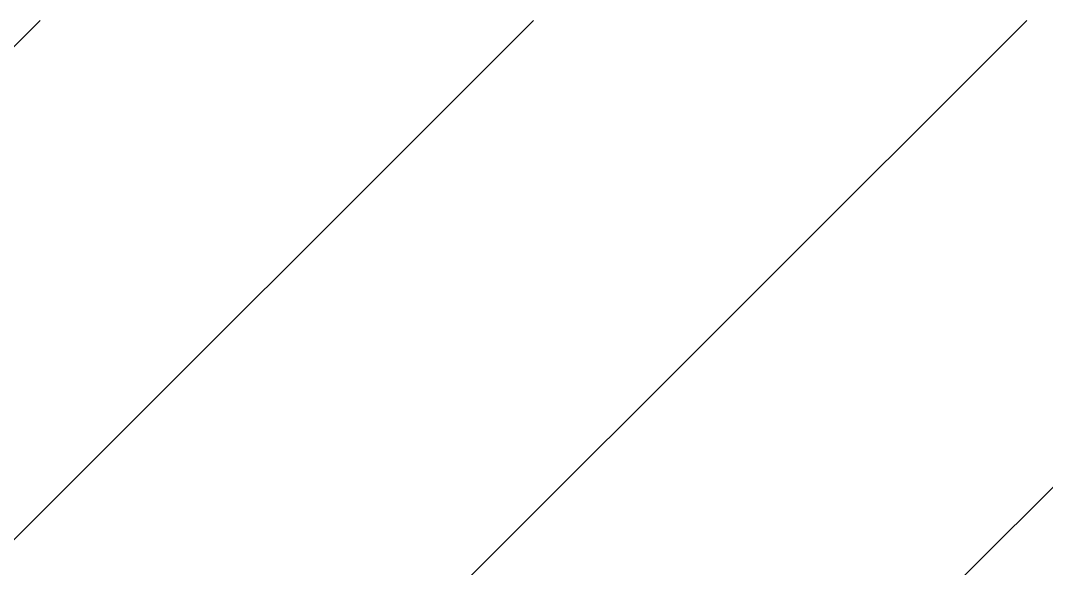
# Model space of a CAD drawing. Extents: x 174420 to 213214, y -41877 to -13498.
# Drawn here: x 178849.5 to 179097.7, y -25627.3 to -25494.6 of the extents above; entities that cross this region are included whole.
import ezdxf

# ---------------------------------------------------------------- set-up
doc = ezdxf.new("R2010")
doc.units = 0
doc.header["$LTSCALE"] = 500
doc.header["$MEASUREMENT"] = 0
doc.layers.get('0').update_dxf_attribs({"linetype": 'CONTINUOUS', "lineweight": 9})
doc.layers.add('COTAS', color=2, linetype='CONTINUOUS', lineweight=9)
doc.styles.get("Standard").update_dxf_attribs({"font": 'SIMPLEX.shx', "width": 0.8, "height": 80})
doc.dimstyles.get("Standard").update_dxf_attribs({"dimtxt": 0.18, "dimasz": 0.18, "dimexe": 0.18, "dimexo": 0.0625, "dimgap": 0.09, "dimtad": 0, "dimtih": 1, "dimtoh": 1, "dimdec": 4, "dimzin": 0, "dimdsep": 46, "dimtxsty": 'Standard', "dimcen": 0.09, "dimadec": 0, "dimazin": 0, "dimtfac": 1, "dimtdec": 4, "dimtofl": 0, "dimtmove": 0, "dimatfit": 3, "dimfxl": 1, "dimtolj": 1, "dimtzin": 0, "dimarcsym": 0})

# ---------------------------------------------------------------- blocks, each defined once
blk = doc.blocks.new('*X38')
at = {"color": 0}
for p, q in [((1244.11, 2941.16), (1304.11, 3001.16)), ((1297.14, 2941.16), (1357.14, 3001.16)), ((1350.17, 2941.16), (1410.17, 3001.16)), ((1403.21, 2941.16), (1463.21, 3001.16))]:
    blk.add_line(p, q, dxfattribs=at)

msp = doc.modelspace()

# ---------------------------------------------------------------- block references
at = {"layer": 'COTAS', "lineweight": 9, "xscale": 2.25, "yscale": 2.25, "zscale": 2.25}
msp.add_blockref('*X38', (175920.04, -32247.24), dxfattribs=at)

# ---------------------------------------------------------------- leaders
at = {"layer": 'COTAS', "lineweight": 9, "annotation_type": 0, "has_hookline": 1, "hookline_direction": 0, "horizontal_direction": (-1, 0, 0)}
msp.add_leader([(179421.74, -25711.7), (179102.76, -25268.24), (177523.53, -25268.24)], dimstyle='Standard', override={"dimscale": 10, "dimtxt": 10, "dimasz": 8, "dimexe": 2, "dimexo": 4, "dimgap": 3, "dimtad": 1, "dimtih": 0, "dimtoh": 0, "dimdec": 0, "dimcen": 1, "dimdle": 1, "dimtdec": 1}, dxfattribs=at)

doc.saveas('drawing.dxf')
